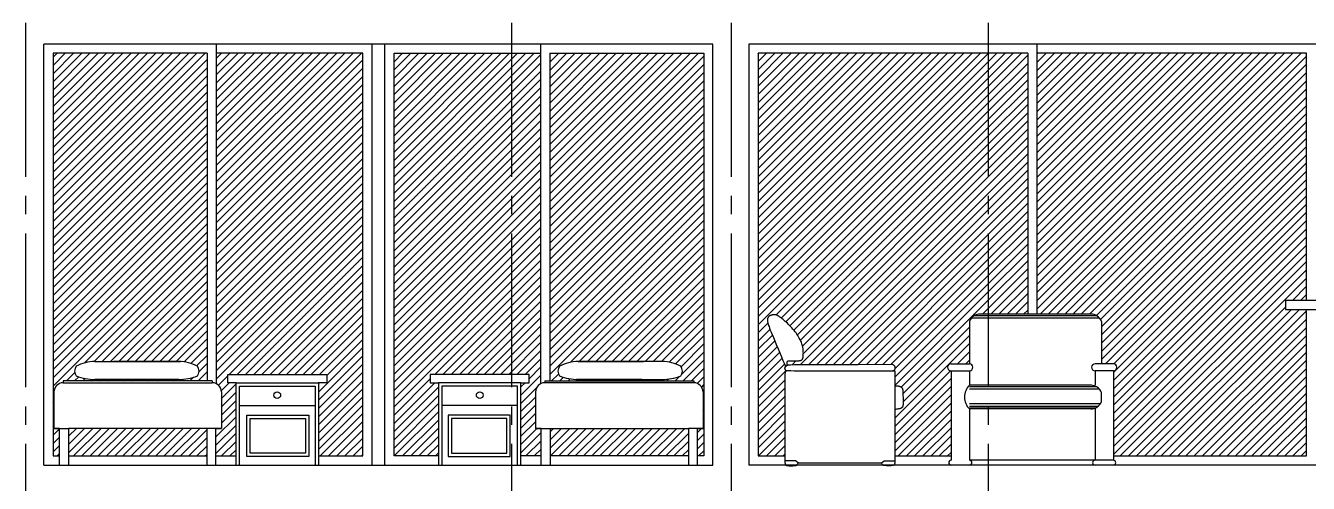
# Model space of a CAD drawing. Header units: millimetres. Extents: x 1217 to 2428, y 234 to 644.
# Drawn here: x 2234.82 to 2241.82, y 384.65 to 387.15 of the extents above; entities that cross this region are included whole.
import ezdxf

# ---------------------------------------------------------------- set-up
doc = ezdxf.new("R2010")
doc.units = ezdxf.units.MM
doc.linetypes.add('ACAD_ISO04W100', pattern=[30, 24, -3, 0, -3])
for name, color, linetype in [('0.1', 251, 'Continuous'), ('0.2', 2, 'Continuous'), ('0.3', 6, 'Continuous'), ('EJES', 8, 'Continuous'), ('MURO', 5, 'Continuous')]:
    doc.layers.add(name, color=color, linetype=linetype)
pattern_1 = [(45, (422.3399790830426, -312.423549267773), (-0.02245064030267288, 0.02245064030267288), [])]
pattern_2 = [(45, (422.4179387353875, -312.423549267773), (-0.02245064030267288, 0.02245064030267288), [])]

# ---------------------------------------------------------------- blocks, each defined once
blk = doc.blocks.new('sillon elv 1')
at = {"layer": '0.2'}
blk.add_line((382065.234343676, 7753267.581307073), (382065.6901332545, 7753267.581307073), dxfattribs=at)
for points in [[(382065.1739059886, 7753268.114012635), (382065.1742391232, 7753268.115586496), (382065.1744406685, 7753268.117209101), (382065.1745378997, 7753268.118858958), (382065.1745580922, 7753268.120514573), (382065.1745285212, 7753268.122154455), (382065.1744764621, 7753268.12375711), (382065.1744291901, 7753268.125301046), (382065.1744139806, 7753268.126764772), (382065.1744525237, 7753268.128130524), (382065.1745441697, 7753268.129395475), (382065.1746826834, 7753268.130560523), (382065.1748618299, 7753268.131626569), (382065.1750753742, 7753268.132594516), (382065.1753170813, 7753268.133465262), (382065.1755807162, 7753268.13423971), (382065.1758600439, 7753268.13491876), (382065.1761509409, 7753268.135504481), (382065.1764577294, 7753268.136003614), (382065.176786843, 7753268.13642407), (382065.1771447154, 7753268.136773758), (382065.1775377804, 7753268.137060585), (382065.1779724715, 7753268.137292463), (382065.1784552225, 7753268.1374773), (382065.1789924669, 7753268.137623007), (382065.1796056513, 7753268.137737033), (382065.1803762735, 7753268.137824991), (382065.1814008443, 7753268.137892034), (382065.1827758743, 7753268.137943318), (382065.1845978742, 7753268.137983995), (382065.1869633548, 7753268.138019218), (382065.1899688265, 7753268.138054143), (382065.1937108003, 7753268.138093921), (382065.1982342337, 7753268.13814329), (382065.2033778732, 7753268.138205312), (382065.208928912, 7753268.138282633), (382065.2146745434, 7753268.138377899), (382065.2204019608, 7753268.138493755), (382065.2258983576, 7753268.138632846), (382065.230950927, 7753268.138797818), (382065.2353468623, 7753268.138991316), (382065.2389269382, 7753268.139214212), (382065.2417462535, 7753268.139460293), (382065.2439134882, 7753268.139721567), (382065.2455373225, 7753268.139990046), (382065.2467264365, 7753268.140257743), (382065.2475895103, 7753268.140516668), (382065.2482352239, 7753268.140758832), (382065.2487722574, 7753268.140976248), (382065.2492926133, 7753268.141165296), (382065.2498215841, 7753268.141339834), (382065.2503677848, 7753268.141518094), (382065.25093983, 7753268.141718301), (382065.2515463348, 7753268.141958687), (382065.252195914, 7753268.142257481), (382065.2528971826, 7753268.14263291), (382065.2536587553, 7753268.143103204), (382065.2544843263, 7753268.143690469), (382065.2553579062, 7753268.144432326), (382065.2562585847, 7753268.145370273), (382065.2571654517, 7753268.146545806), (382065.258057597, 7753268.148000425), (382065.2589141103, 7753268.149775626), (382065.2597140815, 7753268.151912908), (382065.2604366004, 7753268.154453769), (382065.2610641807, 7753268.15742403), (382065.2615930324, 7753268.160786807), (382065.2620227894, 7753268.164489541), (382065.2623530856, 7753268.168479674), (382065.2625835549, 7753268.172704645), (382065.2627138313, 7753268.177111895), (382065.2627435485, 7753268.181648863), (382065.2626723407, 7753268.186262993), (382065.2624960823, 7753268.19091449), (382065.2621956104, 7753268.195614636), (382065.2617480029, 7753268.200387477), (382065.2611303374, 7753268.205257061), (382065.2603196918, 7753268.210247436), (382065.2592931439, 7753268.215382649), (382065.2580277714, 7753268.220686748), (382065.2565006521, 7753268.22618378), (382065.2546899288, 7753268.23189138), (382065.2525780046, 7753268.23780153), (382065.2501483475, 7753268.243899804), (382065.2473844257, 7753268.250171768), (382065.2442697073, 7753268.256602996), (382065.2407876604, 7753268.263179056), (382065.236921753, 7753268.26988552), (382065.2326554534, 7753268.276707957), (382065.22798332, 7753268.283627163), (382065.2229442729, 7753268.29060482), (382065.2175883225, 7753268.297597838), (382065.2119654795, 7753268.304563125), (382065.2061257542, 7753268.311457589), (382065.2001191573, 7753268.318238139), (382065.1939956991, 7753268.324861682), (382065.1878053902, 7753268.331285127), (382065.1816001522, 7753268.337467784), (382065.1754395518, 7753268.343378564), (382065.1693850665, 7753268.348988783), (382065.1634981743, 7753268.35426975), (382065.1578403529, 7753268.359192783), (382065.1524730798, 7753268.363729193), (382065.1474578329, 7753268.367850294), (382065.14285609, 7753268.3715274), (382065.1387105624, 7753268.374743223), (382065.1349888968, 7753268.377526075), (382065.1316399734, 7753268.379915664), (382065.1286126723, 7753268.381951702), (382065.1258558738, 7753268.383673897), (382065.1233184582, 7753268.385121959), (382065.1209493057, 7753268.3863356), (382065.1186972966, 7753268.387354529), (382065.116518419, 7753268.388212907), (382065.1143970928, 7753268.388922715), (382065.1123248459, 7753268.389490382), (382065.1102932061, 7753268.389922339), (382065.1082937012, 7753268.390225017), (382065.1063178591, 7753268.390404848), (382065.1043572076, 7753268.390468262), (382065.1024032745, 7753268.39042169), (382065.1004515201, 7753268.39027299), (382065.0985131344, 7753268.390035721), (382065.0966032396, 7753268.389724866), (382065.0947369581, 7753268.389355415), (382065.0929294123, 7753268.388942351), (382065.0911957245, 7753268.388500659), (382065.089551017, 7753268.388045326), (382065.0880104122, 7753268.387591337), (382065.0865843589, 7753268.387150326), (382065.085264612, 7753268.386720517), (382065.0840382528, 7753268.386296785), (382065.0828923626, 7753268.385874001), (382065.0818140226, 7753268.38544704), (382065.0807903143, 7753268.385010774), (382065.0798083189, 7753268.384560077), (382065.0788551179, 7753268.384089823), (382065.0779199555, 7753268.383593675), (382065.0770007281, 7753268.383060461), (382065.0760974952, 7753268.382477802), (382065.0752103163, 7753268.381833317), (382065.0743392507, 7753268.381114626), (382065.0734843581, 7753268.38030935), (382065.0726456977, 7753268.379405106), (382065.0718233291, 7753268.378389517), (382065.071019271, 7753268.377252366), (382065.0702433789, 7753268.375992109), (382065.0695074676, 7753268.374609363), (382065.068823352, 7753268.373104749), (382065.0682028469, 7753268.371478886), (382065.0676577672, 7753268.369732394), (382065.0671999275, 7753268.367865891), (382065.0668411428, 7753268.365879998), (382065.0665974229, 7753268.363761145), (382065.0665015574, 7753268.361439004), (382065.0665905313, 7753268.358829058), (382065.0669013291, 7753268.355846792), (382065.0674709358, 7753268.352407688), (382065.0683363359, 7753268.348427231), (382065.0695345143, 7753268.343820903), (382065.0711024557, 7753268.338504188), (382065.073087309, 7753268.332367713), (382065.075576879, 7753268.325202678), (382065.0786691346, 7753268.316775432), (382065.0824620451, 7753268.306852316), (382065.0870535793, 7753268.295199676), (382065.0925417062, 7753268.28158386), (382065.0990243948, 7753268.265771209), (382065.1065996141, 7753268.247528071), (382065.1152635131, 7753268.226857104), (382065.1246049598, 7753268.204706226), (382065.1341110027, 7753268.18225967), (382065.1432686897, 7753268.160701667), (382065.1515650693, 7753268.141216449), (382065.1584871895, 7753268.124988248), (382065.1635220986, 7753268.113201296), (382065.1661568446, 7753268.107039825)], [(382065.7482116483, 7753268.11948831), (382065.7512119568, 7753268.118478486), (382065.7537501804, 7753268.117277217), (382065.755869629, 7753268.115918336), (382065.757613613, 7753268.114435676), (382065.7590254425, 7753268.112863068), (382065.7601484275, 7753268.111234346), (382065.7610258783, 7753268.109583342), (382065.7617011048, 7753268.107943888), (382065.7622126595, 7753268.106344494), (382065.7625800633, 7753268.104792383), (382065.7628180793, 7753268.103289453), (382065.7629414707, 7753268.101837606), (382065.7629650005, 7753268.10043874), (382065.7629034318, 7753268.099094757), (382065.7627715279, 7753268.097807555), (382065.7625840517, 7753268.096579035), (382065.762352653, 7753268.095410025), (382065.7620765277, 7753268.094297076), (382065.7617517582, 7753268.093235667), (382065.761374427, 7753268.092221276), (382065.7609406165, 7753268.091249383), (382065.7604464092, 7753268.090315468), (382065.7598878874, 7753268.089415008), (382065.7592611337, 7753268.088543485), (382065.7585629249, 7753268.087698255), (382065.7577928154, 7753268.086884193), (382065.7569510544, 7753268.086108055), (382065.7560378907, 7753268.085376594), (382065.7550535733, 7753268.084696565), (382065.753998351, 7753268.084074721), (382065.7528724729, 7753268.083517818), (382065.7516761878, 7753268.083032608), (382065.750231225, 7753268.082623434), (382065.7476452346, 7753268.082284985), (382065.742847347, 7753268.082009539), (382065.7347666927, 7753268.081789372), (382065.7223324019, 7753268.081616762), (382065.7044736051, 7753268.081483986), (382065.6801194327, 7753268.08138332), (382065.6481990151, 7753268.081307041), (382065.6081811427, 7753268.081249958), (382065.5616932463, 7753268.081216995), (382065.5109024168, 7753268.081215608), (382065.4579757451, 7753268.081253253), (382065.4050803218, 7753268.081337387), (382065.354383238, 7753268.081475465), (382065.3080515845, 7753268.081674942), (382065.268252452, 7753268.081943275), (382065.2366118233, 7753268.082284945), (382065.2125912483, 7753268.082692534), (382065.1951111687, 7753268.083155647), (382065.1830920261, 7753268.083663891), (382065.1754542624, 7753268.084206875), (382065.1711183192, 7753268.084774204), (382065.1690046382, 7753268.085355484), (382065.1680336613, 7753268.085940324), (382065.167305086, 7753268.086522551), (382065.166635635, 7753268.087112885), (382065.1660212864, 7753268.087726269), (382065.1654580187, 7753268.088377642), (382065.1649418103, 7753268.089081949), (382065.1644686396, 7753268.089854129), (382065.1640344851, 7753268.090709125), (382065.163635325, 7753268.091661878), (382065.163269658, 7753268.092720487), (382065.162946063, 7753268.093865681), (382065.162675639, 7753268.095071346), (382065.1624694852, 7753268.096311364), (382065.1623387006, 7753268.097559624), (382065.1622943842, 7753268.09879001), (382065.1623476353, 7753268.099976406), (382065.1625095527, 7753268.101092699), (382065.1627870296, 7753268.102119506), (382065.1631701346, 7753268.103064378), (382065.1636447303, 7753268.103941596), (382065.1641966794, 7753268.104765442), (382065.1648118444, 7753268.1055502), (382065.1654760879, 7753268.106310151), (382065.1661752727, 7753268.107059577), (382065.1668952612, 7753268.107812761), (382065.1676251239, 7753268.108580061), (382065.1683667622, 7753268.109356141), (382065.1691252854, 7753268.110131739), (382065.1699058028, 7753268.110897593), (382065.1707134234, 7753268.111644445), (382065.1715532567, 7753268.112363033), (382065.1724304118, 7753268.113044095), (382065.173349998, 7753268.113678372), (382065.1743150049, 7753268.114258537), (382065.1753199437, 7753268.114785011), (382065.1763572058, 7753268.115260147), (382065.177419183, 7753268.115686303), (382065.1784982665, 7753268.116065833), (382065.1795868481, 7753268.11640109), (382065.1806773192, 7753268.116694433), (382065.1817620714, 7753268.116948214), (382065.1839250791, 7753268.117168016), (382065.1926166485, 7753268.117372319), (382065.2143786687, 7753268.117582832), (382065.2557530287, 7753268.117821262), (382065.3232816176, 7753268.118109317), (382065.4235063245, 7753268.118468706), (382065.5629690383, 7753268.118921134), (382065.7482116483, 7753268.11948831)], [(382065.1726984433, 7753268.084567456), (382065.1703811447, 7753268.083229382), (382065.1684668729, 7753268.081917732), (382065.1669129868, 7753268.080632662), (382065.1656768455, 7753268.079374328), (382065.1647158079, 7753268.078142886), (382065.1639872331, 7753268.07693849), (382065.1634484801, 7753268.075761298), (382065.1630569079, 7753268.074611463), (382065.1627743566, 7753268.072588568), (382065.1625805912, 7753268.065189892), (382065.162459858, 7753268.047012145), (382065.162396403, 7753268.012652031), (382065.1623744725, 7753267.956706258), (382065.1623783126, 7753267.873771532), (382065.1623921694, 7753267.758444558), (382065.1624002892, 7753267.605322045)], [(382065.7620766413, 7753268.001318836), (382065.7666395172, 7753268.001746782), (382065.7707055846, 7753268.001928556), (382065.774322352, 7753268.001897121), (382065.7775373278, 7753268.001685443), (382065.7803980204, 7753268.001326486), (382065.7829519382, 7753268.000853214), (382065.7852465897, 7753268.000298593), (382065.7873294831, 7753267.999695587), (382065.7892416199, 7753267.999070805), (382065.7909979733, 7753267.998425439), (382065.7926070093, 7753267.997754323), (382065.7940771939, 7753267.997052291), (382065.7954169933, 7753267.996314181), (382065.7966348736, 7753267.995534826), (382065.7977393008, 7753267.994709062), (382065.798738741, 7753267.993831725), (382065.7996414623, 7753267.992899828), (382065.8004549404, 7753267.991919105), (382065.8011864533, 7753267.990897471), (382065.8018432785, 7753267.98984284), (382065.8024326939, 7753267.988763122), (382065.8029619774, 7753267.987666233), (382065.8034384066, 7753267.986560088), (382065.8038692593, 7753267.985452597), (382065.8042611731, 7753267.98432874), (382065.8046182249, 7753267.983081755), (382065.8049438511, 7753267.981581943), (382065.8052414884, 7753267.979699606), (382065.8055145734, 7753267.977305047), (382065.8057665426, 7753267.974268569), (382065.8060008327, 7753267.970460472), (382065.8062208802, 7753267.965751058), (382065.806428876, 7753267.960074733), (382065.8066220279, 7753267.9536223), (382065.8067962982, 7753267.946648668), (382065.8069476489, 7753267.939408746), (382065.8070720421, 7753267.932157438), (382065.8071654401, 7753267.925149653), (382065.8072238049, 7753267.918640298), (382065.8072430987, 7753267.912884281), (382065.8072201497, 7753267.908073343), (382065.8071552503, 7753267.90414657), (382065.8070495594, 7753267.900979878), (382065.8069042353, 7753267.898449187), (382065.8067204368, 7753267.896430416), (382065.8064993225, 7753267.894799484), (382065.806242051, 7753267.893432308), (382065.8059497807, 7753267.892204808), (382065.8056227224, 7753267.891014565), (382065.8052572937, 7753267.889845802), (382065.8048489645, 7753267.88870441), (382065.8043932044, 7753267.887596272), (382065.8038854831, 7753267.886527278), (382065.8033212703, 7753267.885503314), (382065.8026960359, 7753267.884530268), (382065.8020052494, 7753267.883614026), (382065.8012460532, 7753267.882758843), (382065.8004222803, 7753267.881962438), (382065.7995394364, 7753267.8812209), (382065.798603027, 7753267.880530314), (382065.7976185578, 7753267.879886769), (382065.7965915343, 7753267.879286352), (382065.7955274623, 7753267.878725149), (382065.7944318474, 7753267.878199248), (382065.7932650478, 7753267.877701418), (382065.7918068328, 7753267.877211158), (382065.7897918241, 7753267.876704648), (382065.7869546437, 7753267.876158069), (382065.7830299133, 7753267.875547601), (382065.7777522549, 7753267.874849424), (382065.7708562902, 7753267.874039718), (382065.7620766413, 7753267.873094666)], [(382065.1619415816, 7753267.592329915), (382065.1618958521, 7753267.58968931), (382065.1619322479, 7753267.587240097), (382065.1620406956, 7753267.584975616), (382065.1622111215, 7753267.582889207), (382065.1624334521, 7753267.580974208), (382065.1626976136, 7753267.579223961), (382065.1629935327, 7753267.577631803), (382065.1633111356, 7753267.576191077), (382065.1636437564, 7753267.574894343), (382065.1639983598, 7753267.573731051), (382065.1643853182, 7753267.572689873), (382065.1648150042, 7753267.571759483), (382065.1652977898, 7753267.570928551), (382065.1658440477, 7753267.570185751), (382065.1664641502, 7753267.569519754), (382065.1671684696, 7753267.568919231), (382065.1679702455, 7753267.568374578), (382065.168894185, 7753267.567883071), (382065.1699678626, 7753267.567443704), (382065.1712188525, 7753267.567055479), (382065.1726747293, 7753267.566717389), (382065.174363067, 7753267.566428434), (382065.1763114401, 7753267.56618761), (382065.178547423, 7753267.565993914), (382065.1810844045, 7753267.565845719), (382065.1838790309, 7753267.565738885), (382065.1868737634, 7753267.565668652), (382065.190011063, 7753267.565630255), (382065.1932333905, 7753267.565618933), (382065.1964832069, 7753267.565629921), (382065.1997029733, 7753267.565658458), (382065.2028351506, 7753267.565699778), (382065.2058305626, 7753267.565751417), (382065.2086734833, 7753267.565820086), (382065.2113565496, 7753267.565914795), (382065.2138723985, 7753267.566044553), (382065.2162136669, 7753267.566218368), (382065.2183729915, 7753267.56644525), (382065.2203430094, 7753267.566734209), (382065.2221163574, 7753267.567094251), (382065.2236973993, 7753267.567549411), (382065.2251374071, 7753267.568183819), (382065.2264993797, 7753267.569096628), (382065.2278463159, 7753267.570386991), (382065.2292412148, 7753267.572154064), (382065.2307470752, 7753267.574496999), (382065.2324268959, 7753267.577514951), (382065.234343676, 7753267.581307073)], [(382065.7625353489, 7753267.592329915), (382065.7625810785, 7753267.58968931), (382065.7625446826, 7753267.587240097), (382065.7624362349, 7753267.584975616), (382065.762265809, 7753267.582889207), (382065.7620434784, 7753267.580974208), (382065.7617793169, 7753267.579223961), (382065.7614833978, 7753267.577631803), (382065.7611657949, 7753267.576191077), (382065.7608331742, 7753267.574894343), (382065.7604785707, 7753267.573731051), (382065.7600916123, 7753267.572689873), (382065.7596619264, 7753267.571759483), (382065.7591791407, 7753267.570928551), (382065.7586328828, 7753267.570185751), (382065.7580127803, 7753267.569519754), (382065.7573084609, 7753267.568919231), (382065.7565066851, 7753267.568374578), (382065.7555827455, 7753267.567883071), (382065.7545090679, 7753267.567443704), (382065.753258078, 7753267.567055479), (382065.7518022013, 7753267.566717389), (382065.7501138636, 7753267.566428434), (382065.7481654904, 7753267.56618761), (382065.7459295075, 7753267.565993914), (382065.7433925261, 7753267.565845719), (382065.7405978996, 7753267.565738885), (382065.7376031671, 7753267.565668652), (382065.7344658676, 7753267.565630255), (382065.7312435401, 7753267.565618933), (382065.7279937236, 7753267.565629921), (382065.7247739572, 7753267.565658458), (382065.7216417799, 7753267.565699778), (382065.718646368, 7753267.565751417), (382065.7158034472, 7753267.565820086), (382065.7131203809, 7753267.565914795), (382065.710604532, 7753267.566044553), (382065.7082632636, 7753267.566218368), (382065.706103939, 7753267.56644525), (382065.7041339211, 7753267.566734209), (382065.7023605732, 7753267.567094251), (382065.7007795312, 7753267.567549411), (382065.6993395234, 7753267.568183819), (382065.6979775509, 7753267.569096628), (382065.6966306146, 7753267.570386991), (382065.6952357157, 7753267.572154064), (382065.6937298554, 7753267.574496999), (382065.6920500346, 7753267.577514951), (382065.6901332545, 7753267.581307073)]]:
    blk.add_lwpolyline(points, dxfattribs=at)
at = {"layer": '0.2', "elevation": -4.938328634906952e-10}
for points in [[(382065.7528724729, 7753268.083517818), (382065.7620766413, 7753268.083517818), (382065.7620766413, 7753267.605322045)], [(382065.1624002892, 7753267.605322045), (382065.1619415816, 7753267.592329915)], [(382065.7620766413, 7753267.605322045), (382065.7625353489, 7753267.592329915)], [(382065.234343676, 7753267.581307073), (382065.219740224, 7753267.592329915), (382065.1619415816, 7753267.592329915)], [(382065.6901332545, 7753267.581307073), (382065.7047367065, 7753267.592329915), (382065.7636354694, 7753267.592329915)]]:
    blk.add_lwpolyline(points, dxfattribs=at)

msp = doc.modelspace()

# ---------------------------------------------------------------- hatches: boundary and pattern name
at = {"layer": '0.1', "ltscale": 3}
h = msp.add_hatch(dxfattribs=at)
h.set_pattern_fill('ANSI31', color=256, scale=0.01)
h.set_pattern_definition(pattern_2)
edge = h.paths.add_edge_path()
edge.add_line((2235.809509860876, 387.000991941843), (2234.968528561855, 387.000991941843))
edge.add_line((2234.968528561855, 387.000991941843), (2234.973099947954, 385.1509919422156))
edge.add_arc((2235.023099947954, 385.1509919422153), 0.0500000000001819, 90, 179.9999999997395, ccw=False)
edge.add_line((2235.023099947954, 385.2009919422155), (2235.023086129455, 385.2109919417427))
edge.add_line((2235.023086129455, 385.2109919417427), (2235.809509860876, 385.210991942231))
edge.add_line((2235.809509860876, 385.210991942231), (2235.809509860876, 387.000991941843))
edge = h.paths.add_edge_path(flags=16)
edge.add_arc((2235.721483862543, 385.2645573443208), 0.04346014252858307, 322.3584972331713, 397.6415043925066)
edge.add_arc((2235.654944005065, 385.1062073525463), 0.2106576962042713, 61.3648222440488, 89.99999970130179)
edge.add_line((2235.654944006163, 385.3168650487505), (2235.297499618136, 385.3168650506473))
edge.add_line((2235.297499618136, 385.3168650506473), (2235.19590087464, 385.3168650506132))
edge.add_arc((2235.195900879705, 385.1062073544083), 0.2106576962048622, 90.0000013774749, 118.6351777559782)
edge.add_arc((2235.129361022226, 385.2645573461838), 0.04346014252840516, 142.3584956078494, 217.6415027675509)
edge.add_arc((2235.195900879704, 385.5037107304135), 0.2842281515700908, 249.1951985566897, 269.9999997013402)
edge.add_line((2235.195900878223, 385.2194825788434), (2235.654944003854, 385.2194825769808))
edge.add_arc((2235.654944005065, 385.5037107285538), 0.284228151572961, 269.9999997558837, 290.8048014431884)
h.paths.add_polyline_path([(2235.807499947892, 384.9509919415245), (2235.053099947924, 384.9509919410854), (2235.053099947924, 384.800991941843), (2235.807499947892, 384.800991941843)])
h.paths.add_polyline_path([(2235.003099947935, 384.9509919420293), (2234.973099947907, 384.9509919420293), (2234.973099947907, 385.1509919610788), (2234.968528561855, 387.000991941843), (2234.968528561855, 384.800991941843), (2235.003099947935, 384.800991941843)])
edge = h.paths.add_edge_path()
edge.add_line((2236.659894773511, 387.000991941843), (2235.859509860876, 387.000991941843))
edge.add_line((2235.859509860876, 387.000991941843), (2235.859509860876, 385.195886972331))
edge.add_arc((2235.837499947861, 385.1509919422159), 0.04999999999972937, -3.257127900724299e-10, 63.88346839328062, ccw=False)
edge.add_line((2235.887499947861, 385.1509919422156), (2235.887499947908, 384.9509919420293))
edge.add_line((2235.887499947908, 384.9509919420293), (2235.85749994788, 384.9509919420293))
edge.add_line((2235.85749994788, 384.9509919420293), (2235.85749994788, 384.800991941843))
edge.add_line((2235.85749994788, 384.800991941843), (2235.967317507944, 384.800991941843))
edge.add_line((2235.967317507944, 384.800991941843), (2235.967317507944, 385.2009919406398))
edge.add_line((2235.967317507944, 385.2009919406398), (2235.922317507902, 385.2009919406398))
edge.add_line((2235.922317507902, 385.2009919406398), (2235.922317507902, 385.2459919405653))
edge.add_line((2235.922317507902, 385.2459919405653), (2236.417317507897, 385.2459919405653))
edge.add_line((2236.417317507897, 385.2459919405653), (2236.462317507939, 385.2459919405653))
edge.add_line((2236.462317507939, 385.2459919405653), (2236.462317507939, 385.2009919406398))
edge.add_line((2236.462317507939, 385.2009919406398), (2236.417317507897, 385.2009919406398))
edge.add_line((2236.417317507897, 385.2009919406398), (2236.417317507897, 384.800991941843))
edge.add_line((2236.417317507897, 384.800991941843), (2236.659894773511, 384.800991941843))
edge.add_line((2236.659894773511, 384.800991941843), (2236.659894773511, 387.000991941843))
h = msp.add_hatch(dxfattribs=at)
h.set_pattern_fill('ANSI31', color=256, scale=0.01)
h.set_pattern_definition(pattern_2)
edge = h.paths.add_edge_path()
edge.add_line((2237.680279686146, 387.000991941843), (2238.521260985167, 387.000991941843))
edge.add_line((2238.521260985167, 387.000991941843), (2238.516689599068, 385.1509919422156))
edge.add_arc((2238.466689599068, 385.1509919422153), 0.0500000000001819, 360.0000000002606, 450)
edge.add_line((2238.466689599068, 385.2009919422155), (2238.466703417567, 385.2109919417427))
edge.add_line((2238.466703417567, 385.2109919417427), (2237.680279686146, 385.210991942231))
edge.add_line((2237.680279686146, 385.210991942231), (2237.680279686146, 387.000991941843))
edge = h.paths.add_edge_path(flags=16)
edge.add_arc((2237.768305684479, 385.2645573443208), 0.04346014252858307, 142.3584956074934, 217.6415027668287, ccw=False)
edge.add_arc((2237.834845541957, 385.1062073525463), 0.2106576962042713, 450.0000002986982, 478.6351777559512, ccw=False)
edge.add_line((2237.834845540859, 385.3168650487505), (2238.192289928887, 385.3168650506473))
edge.add_line((2238.192289928887, 385.3168650506473), (2238.293888672382, 385.3168650506132))
edge.add_arc((2238.293888667317, 385.1062073544083), 0.2106576962048622, 421.36482224402175, 449.9999986225251, ccw=False)
edge.add_arc((2238.360428524796, 385.2645573461838), 0.04346014252840516, 322.3584972324491, 397.6415043921505, ccw=False)
edge.add_arc((2238.293888667318, 385.5037107304135), 0.2842281515700908, 270.0000002986598, 290.8048014433102, ccw=False)
edge.add_line((2238.293888668799, 385.2194825788434), (2237.834845543168, 385.2194825769808))
edge.add_arc((2237.834845541957, 385.5037107285538), 0.284228151572961, 249.1951985568116, 270.0000002441164, ccw=False)
h.paths.add_polyline_path([(2237.68228959913, 384.9509919415245), (2238.436689599098, 384.9509919410854), (2238.436689599098, 384.800991941843), (2237.68228959913, 384.800991941843)])
h.paths.add_polyline_path([(2238.486689599087, 384.9509919420293), (2238.516689599115, 384.9509919420293), (2238.516689599115, 385.1509919610788), (2238.521260985167, 387.000991941843), (2238.521260985167, 384.800991941843), (2238.486689599087, 384.800991941843)])
edge = h.paths.add_edge_path()
edge.add_line((2236.829894773511, 387.000991941843), (2237.630279686146, 387.000991941843))
edge.add_line((2237.630279686146, 387.000991941843), (2237.630279686146, 385.195886972331))
edge.add_arc((2237.652289599161, 385.1509919422159), 0.04999999999972937, 476.1165316067194, 540.0000000003257)
edge.add_line((2237.602289599161, 385.1509919422156), (2237.602289599114, 384.9509919420293))
edge.add_line((2237.602289599114, 384.9509919420293), (2237.632289599142, 384.9509919420293))
edge.add_line((2237.632289599142, 384.9509919420293), (2237.632289599142, 384.800991941843))
edge.add_line((2237.632289599142, 384.800991941843), (2237.522472039078, 384.800991941843))
edge.add_line((2237.522472039078, 384.800991941843), (2237.522472039078, 385.2009919406398))
edge.add_line((2237.522472039078, 385.2009919406398), (2237.56747203912, 385.2009919406398))
edge.add_line((2237.56747203912, 385.2009919406398), (2237.56747203912, 385.2459919405653))
edge.add_line((2237.56747203912, 385.2459919405653), (2237.072472039125, 385.2459919405653))
edge.add_line((2237.072472039125, 385.2459919405653), (2237.027472039083, 385.2459919405653))
edge.add_line((2237.027472039083, 385.2459919405653), (2237.027472039083, 385.2009919406398))
edge.add_line((2237.027472039083, 385.2009919406398), (2237.072472039125, 385.2009919406398))
edge.add_line((2237.072472039125, 385.2009919406398), (2237.072472039125, 384.800991941843))
edge.add_line((2237.072472039125, 384.800991941843), (2236.829894773511, 384.800991941843))
edge.add_line((2236.829894773511, 384.800991941843), (2236.829894773511, 387.000991941843))
h = msp.add_hatch(dxfattribs=at)
h.set_pattern_fill('ANSI31', color=256, scale=0.01)
h.set_pattern_definition(pattern_1)
h.paths.add_polyline_path([(2240.073954318625, 387.000991941843), (2238.817707484947, 387.000991941843), (2238.817707484947, 384.8009919418429), (2238.964073971094, 384.8009919418429), (2238.964066558457, 384.940778916392), (2238.9640527016, 385.0561058900017), (2238.964048861524, 385.1390406160313), (2238.964070792075, 385.1949863896403), (2238.96413424704, 385.229346503194), (2238.964254980265, 385.2475242509204), (2238.964495962662, 385.2567258452645), (2238.96627502661, 385.2606131573434), (2238.969249581973, 385.2636411158371), (2238.973875513735, 385.2668107813125), (2238.97013251656, 385.2678401375358), (2238.966906555583, 385.2706848465552), (2238.965027464318, 385.2743854076616), (2238.963893266883, 385.2794421376291), (2238.96409875615, 385.2840202981219), (2238.965707221608, 385.2869933027285), (2238.967817115345, 385.2894071997956), (2238.965196487608, 385.2955356544513), (2238.960161578549, 385.3073226061347), (2238.953239458378, 385.3235508079338), (2238.944943078792, 385.3430360254529), (2238.935785391715, 385.364594028953), (2238.926279348843, 385.3870405849698), (2238.916937902102, 385.409191462833), (2238.908274003186, 385.4298624290782), (2238.900698783864, 385.4481055677566), (2238.89421609527, 385.4639182180795), (2238.888727968382, 385.4775340349111), (2238.884136434177, 385.4891866740468), (2238.88034352369, 385.4991097903508), (2238.877251268013, 385.5075370368245), (2238.874761698009, 385.5147020711261), (2238.87277684477, 385.520838546257), (2238.871208903378, 385.5261552619446), (2238.869443274812, 385.5329431195153), (2238.868312385943, 385.5397710662762), (2238.868136798495, 385.5449217229834), (2238.868628854141, 385.5491995580803), (2238.869762973708, 385.5538230923236), (2238.871824983592, 385.5583581871408), (2238.874599727768, 385.5622824077392), (2238.87798059812, 385.5650718640367), (2238.881908804766, 385.5671559644582), (2238.885618902932, 385.5686249517207), (2238.889767893852, 385.569976175985), (2238.894818850697, 385.5713745200089), (2238.900371107643, 385.5724736532867), (2238.906107790184, 385.5729107205003), (2238.910975043073, 385.5724677282944), (2238.915029789667, 385.5716056291163), (2238.91927438549, 385.5701853638116), (2238.923794254523, 385.56814033534), (2238.928825123728, 385.5652692992417), (2238.933314362423, 385.5622500224668), (2238.936663285886, 385.5598604331422), (2238.940384951477, 385.5570775816846), (2238.944530479026, 385.5538617583621), (2238.949132221924, 385.550184652831), (2238.954147468843, 385.5460635513696), (2238.9595147419, 385.5415271415073), (2238.965172563387, 385.5366041089106), (2238.971059455593, 385.5313231411088), (2238.977113940809, 385.5257129228372), (2238.98327454127, 385.5198021425563), (2238.989479779206, 385.5136194859329), (2238.995670088099, 385.5071960405144), (2239.001793546309, 385.5005724976468), (2239.007800143268, 385.493791947763), (2239.013639868526, 385.4868974831584), (2239.019262711574, 385.4799321961287), (2239.024618661902, 385.472939178038), (2239.029657709003, 385.4659615211818), (2239.034329842425, 385.459042315993), (2239.038596142082, 385.4522198780138), (2239.0424620494, 385.4455134148407), (2239.045944096344, 385.4389373545233), (2239.049058814706, 385.4325061269734), (2239.051822736508, 385.426234162103), (2239.0542523936, 385.4201358888927), (2239.05636431783, 385.414225738186), (2239.058175041164, 385.408518138032), (2239.059702160475, 385.4030211061868), (2239.060967532974, 385.3977170071262), (2239.061994080896, 385.3925817941013), (2239.062804726474, 385.3875914194319), (2239.063422391946, 385.3827218354377), (2239.063869999487, 385.3779489944387), (2239.064170471333, 385.3732488487545), (2239.064346729718, 385.3685973516363), (2239.064417937594, 385.3639832219738), (2239.064388220313, 385.3594462533179), (2239.064257943943, 385.3550390029955), (2239.063909697491, 385.3486549382843), (2239.063045998303, 385.3412134099764), (2239.061814795389, 385.3353862779215), (2239.059888281449, 385.330239213497), (2239.057218857683, 385.3267789531224), (2239.054134006035, 385.3245845623347), (2239.05014469562, 385.3231883629749), (2239.048562176878, 385.3225476852194), (2239.044664017048, 385.3219031776047), (2239.040601327257, 385.3215485705692), (2239.037021251394, 385.3213256743434), (2239.032625316, 385.3211321762461), (2239.02757274662, 385.3209672045592), (2239.022076349878, 385.3208281133953), (2239.01634893246, 385.3207122577983), (2239.010603301051, 385.3206169918809), (2239.005052262217, 385.3205396706867), (2238.99990862276, 385.3204776483286), (2238.995385189306, 385.3204282798502), (2238.991643215586, 385.3203885012004), (2238.988637743807, 385.3203535766038), (2238.986272263281, 385.3203183530528), (2238.984450263377, 385.320277676608), (2238.983075233349, 385.3202263923991), (2238.982050662567, 385.3201593492809), (2238.981280040343, 385.3200713914517), (2238.98066685593, 385.3199573659036), (2238.980129611502, 385.3198116586241), (2238.979646860562, 385.3196268218267), (2238.979212169475, 385.3193949439261), (2238.978819104492, 385.3191081161308), (2238.978461232093, 385.3187584287185), (2238.978132118411, 385.3183379728976), (2238.977825329986, 385.317838839877), (2238.977534432952, 385.3172531180713), (2238.977255105272, 385.3165740684304), (2238.976991470377, 385.3157996206242), (2238.97674976324, 385.3149288740638), (2238.976536218948, 385.3139609272289), (2238.976357072474, 385.3128948813933), (2238.97621855873, 385.3117298331741), (2238.976126912747, 385.3104648829135), (2238.976088369613, 385.3090991300228), (2238.9761035791, 385.3076354047913), (2238.976150851113, 385.3060914684715), (2238.976312037229, 385.3011293073361), (2238.975742747572, 385.2965460583474), (2238.979471075811, 385.298253886085), (2238.983969804786, 385.2994640675637), (2238.994291037552, 385.2997066775966), (2239.01605305774, 385.2999171900261), (2239.057427417718, 385.3001556207124), (2239.124956006648, 385.3004436759907), (2239.225180713516, 385.300803064059), (2239.364643427367, 385.3012554921839), (2239.549886037361, 385.3018226685631), (2239.554285371989, 385.3003419699425), (2239.55851693463, 385.2976289112566), (2239.561330637159, 385.294494785518), (2239.563457755569, 385.2904924173657), (2239.5645900025, 385.2857091965382), (2239.564660045486, 385.2815450843247), (2239.563972282816, 385.2770382181037), (2239.562479248642, 385.2730244490616), (2239.559943160877, 385.2694979290749), (2239.555391762685, 385.2658521762747), (2239.563751030362, 385.2658521762747), (2239.563751030362, 385.1836531941477), (2239.5683139062, 385.184081140596), (2239.574249754094, 385.1843465028723), (2239.580644388596, 385.1839254731554), (2239.585679090388, 385.1829924834715), (2239.591041288016, 385.1814401052023), (2239.5958881589, 385.1794185151541), (2239.599503890638, 385.177104709405), (2239.602150202179, 385.1743728690768), (2239.604105196029, 385.1712338327114), (2239.605969042477, 385.1669064615324), (2239.606793012432, 385.1631113123178), (2239.607330437424, 385.1583988750364), (2239.607675221747, 385.1527948301915), (2239.607895269231, 385.1480854169163), (2239.608103265053, 385.1424090915057), (2239.608296416989, 385.1359566586721), (2239.608470687233, 385.1289830269921), (2239.60862203792, 385.121743104111), (2239.608746431184, 385.1144917967427), (2239.608839829159, 385.1074840116012), (2239.608898193981, 385.1009746563319), (2239.608917487725, 385.0952186395112), (2239.608883506115, 385.0880948723655), (2239.608630001675, 385.0804994235914), (2239.608014545008, 385.0759598349574), (2239.606756235873, 385.0713805483704), (2239.604747549995, 385.0671513147926), (2239.601861096236, 385.0638999195377), (2239.598383964137, 385.0616269277611), (2239.594670583344, 385.0598444848731), (2239.590367613125, 385.0587628530092), (2239.584704302366, 385.0578819594044), (2239.579426643902, 385.0571837822604), (2239.572530679287, 385.0563740764442), (2239.563751030362, 385.0554290243122), (2239.563751030362, 384.8009919418429), (2239.871231127297, 384.8009919418429), (2239.871231127297, 385.266911720339, -1), (2239.871231127267, 385.3048556553608), (2239.971231127273, 385.3048556553608), (2239.971231127273, 385.5357848107977, -0.3308101165868146), (2240.029818132286, 385.5758123215696), (2240.073954318625, 385.5758123215696)])
h = msp.add_hatch(dxfattribs=at)
h.set_pattern_fill('ANSI31', color=256, scale=0.01)
h.set_pattern_definition(pattern_1)
h.paths.add_polyline_path([(2240.289611566085, 387.000991941843), (2240.073954318625, 387.000991941843), (2240.073954318625, 385.5758123215696), (2240.289611566085, 385.5758123215696)])
h.paths.add_polyline_path([(2241.673509841104, 387.000991941843), (2240.339611566085, 387.000991941843), (2240.339611566085, 385.5758123215696), (2240.633499047607, 385.5758123215696, -0.3308106660055134), (2240.692086170252, 385.5357848152857), (2240.692086170252, 385.3048556553608), (2240.757064503093, 385.3048556553608, -1), (2240.757064503093, 385.266911720339), (2240.757064503093, 384.8009919418429), (2241.673509841104, 384.8009919418429)])
h.paths.add_polyline_path([(2241.811515647222, 387.000991941843), (2241.673509841104, 387.000991941843), (2241.673509841104, 384.8009919418429), (2241.811515647222, 384.8009919418429), (2241.811515647222, 385.600991941843), (2241.69651154475, 385.600991941843), (2241.69651154475, 385.650991941843), (2241.811515647222, 385.650991941843)])
h.paths.add_polyline_path([(2242.726299374473, 387.000991941843), (2241.981515647221, 387.000991941843), (2241.981515647221, 386.3009919418429), (2242.726299374473, 386.3009919418429)])
h.paths.add_polyline_path([(2242.971354887493, 387.000991941843), (2242.776299374473, 387.000991941843), (2242.776299374473, 386.3009919418429), (2242.971354887493, 386.3009919418429)])

# ---------------------------------------------------------------- linework, layer by layer
at = {"layer": '0.1', "linetype": 'ByBlock'}
for p, q in [((2235.83749994792, 385.2109919422484, -4.036098790778386e-07), (2235.023086129455, 385.2109919417427, -4.036098790778386e-07)), ((2235.023099947955, 385.200991941098, -4.036098790778386e-07), (2235.837486129419, 385.200991941098, -4.036098790778386e-07)), ((2237.652289599102, 385.2109919422484, -4.036098790778386e-07), (2238.466703417567, 385.2109919417427, -4.036098790778386e-07)), ((2238.466689599067, 385.200991941098, -4.036098790778386e-07), (2237.652303417603, 385.200991941098, -4.036098790778386e-07)), ((2234.973099947907, 385.1509919422156, -3.733460735865676e-07), (2234.973099947907, 384.9509919420293, -3.733460735865676e-07)), ((2235.887499947908, 385.1509919422156, -3.733460735865676e-07), (2235.887499947908, 384.9509919420293, -3.733460735865676e-07)), ((2237.602289599114, 385.1509919422156, -3.733460735865676e-07), (2237.602289599114, 384.9509919420293, -3.733460735865676e-07)), ((2238.516689599115, 385.1509919422156, -3.733460735865676e-07), (2238.516689599115, 384.9509919420293, -3.733460735865676e-07)), ((2234.973099947907, 384.9509919420293, -3.733460735865676e-07), (2235.053099947924, 384.9509919420293, -3.733460735865676e-07)), ((2235.003099947935, 384.9509919420293, -3.733460735865676e-07), (2234.973099947907, 384.9509919420293, -3.733460735865676e-07)), ((2235.003099947935, 384.750991941843, -3.733460735865676e-07), (2235.003099947935, 384.9509919420293, -3.733460735865676e-07)), ((2235.887499947908, 384.9509919415711, -4.036098790778386e-07), (2235.053099947923, 384.9509919410854, -4.036098790778386e-07)), ((2235.053099947924, 384.9509919420293, -3.733460735865676e-07), (2235.053099947924, 384.750991941843, -3.733460735865676e-07)), ((2235.887499947908, 384.9509919420293, -3.733460735865676e-07), (2235.807499947892, 384.9509919420293, -3.733460735865676e-07)), ((2235.85749994788, 384.9509919420293, -3.733460735865676e-07), (2235.887499947908, 384.9509919420293, -3.733460735865676e-07)), ((2235.85749994788, 384.750991941843, -3.733460735865676e-07), (2235.85749994788, 384.9509919420293, -3.733460735865676e-07)), ((2237.602289599114, 384.9509919420293, -3.733460735865676e-07), (2237.68228959913, 384.9509919420293, -3.733460735865676e-07)), ((2237.602289599114, 384.9509919415711, -4.036098790778386e-07), (2238.436689599099, 384.9509919410854, -4.036098790778386e-07)), ((2237.632289599142, 384.9509919420293, -3.733460735865676e-07), (2237.602289599114, 384.9509919420293, -3.733460735865676e-07)), ((2237.632289599142, 384.750991941843, -3.733460735865676e-07), (2237.632289599142, 384.9509919420293, -3.733460735865676e-07)), ((2238.436689599098, 384.9509919420293, -3.733460735865676e-07), (2238.436689599098, 384.750991941843, -3.733460735865676e-07)), ((2238.516689599115, 384.9509919420293, -3.733460735865676e-07), (2238.436689599098, 384.9509919420293, -3.733460735865676e-07)), ((2238.486689599087, 384.9509919420293, -3.733460735865676e-07), (2238.516689599115, 384.9509919420293, -3.733460735865676e-07)), ((2238.486689599087, 384.750991941843, -3.733460735865676e-07), (2238.486689599087, 384.9509919420293, -3.733460735865676e-07))]:
    msp.add_line(p, q, dxfattribs=at)
at = {"layer": '0.1'}
for p, q in [((2235.807499947892, 384.9509919420293, -3.733460735865676e-07), (2235.807499947892, 384.750991941843, -3.733460735865676e-07)), ((2237.68228959913, 384.9509919420293, -3.733460735865676e-07), (2237.68228959913, 384.750991941843, -3.733460735865676e-07))]:
    msp.add_line(p, q, dxfattribs=at)
at = {"layer": '0.1', "ltscale": 3}
for points, elevation in [([(2235.809509860876, 387.000991941843), (2234.968528561855, 387.000991941843), (2234.968528561855, 384.800991941843), (2235.003099947935, 384.800991941843)], -4.036098790778386e-07), ([(2235.809509860876, 387.000991941843), (2235.809509860876, 385.210991942231)], -4.036098790778386e-07), ([(2235.859509860876, 387.050991941843), (2235.859509860876, 385.195886972331)], -4.036098790778386e-07), ([(2236.417317507897, 384.800991941843), (2236.659894773511, 384.800991941843), (2236.659894773511, 387.000991941843), (2235.859509860876, 387.000991941843)], -4.036098790778386e-07), ([(2237.072472039125, 384.800991941843), (2236.829894773511, 384.800991941843), (2236.829894773511, 387.000991941843), (2237.630279686146, 387.000991941843)], -4.036098790778386e-07), ([(2237.630279686146, 387.050991941843), (2237.630279686146, 385.195886972331)], -4.036098790778386e-07), ([(2237.680279686146, 387.000991941843), (2238.521260985167, 387.000991941843), (2238.521260985167, 384.800991941843), (2238.486689599087, 384.800991941843)], -4.036098790778386e-07), ([(2237.680279686146, 387.000991941843), (2237.680279686146, 385.210991942231)], -4.036098790778386e-07), ([(2240.289611566085, 387.000991941843), (2238.817707484947, 387.000991941843), (2238.817707484947, 384.8009919418429), (2238.964073971094, 384.8009919418429)], -3.203780983123054e-07), ([(2240.289611566085, 387.000991941843), (2240.289611566085, 385.5758123215696)], -3.203780983123054e-07), ([(2240.339611566085, 387.0509919418429), (2240.339611566085, 385.5758123215696)], -3.203780983123054e-07), ([(2241.811515647222, 385.650991941843), (2241.811515647222, 387.000991941843), (2240.339611566085, 387.000991941843)], -3.203780983123054e-07), ([(2240.757064503093, 384.8009919418429), (2241.811515647222, 384.8009919418429), (2241.811515647222, 385.600991941843)], -3.203780983123054e-07), ([(2235.053099947924, 384.800991941843), (2235.807499947892, 384.800991941843)], -4.036098790778386e-07), ([(2235.85749994788, 384.800991941843), (2235.967317507944, 384.800991941843)], -4.036098790778386e-07), ([(2237.632289599142, 384.800991941843), (2237.522472039078, 384.800991941843)], -4.036098790778386e-07), ([(2238.436689599098, 384.800991941843), (2237.68228959913, 384.800991941843)], -4.036098790778386e-07), ([(2239.563751030362, 384.8009919418429), (2239.871231127297, 384.8009919418429)], -3.203780983123054e-07)]:
    msp.add_lwpolyline(points, dxfattribs=dict(at, elevation=elevation))
at = {"layer": '0.1', "linetype": 'ByBlock'}
for points, elevation in [([(2239.971231127273, 385.5357848046755), (2239.971231127273, 385.3048556553608)], -4.182641959878694e-07), ([(2239.971231127273, 385.5357848046755), (2239.971231127273, 385.3048556553608)], -4.182641959878694e-07), ([(2240.681792792514, 385.5541664878314), (2239.981524508795, 385.5541664878314)], -4.216933385778989e-07), ([(2240.667911999276, 385.5664819715952), (2239.995405305467, 385.5664819715952)], -4.216933385778989e-07), ([(2240.638207816402, 385.5758123215696), (2240.029818132286, 385.5758123215696)], -4.216933385778989e-07), ([(2240.638207816402, 385.5758123215696), (2240.029818132286, 385.5758123215696)], -4.216933385778989e-07), ([(2240.692086170252, 385.5357848149201), (2240.692086170252, 385.3048556600174)], -4.182641959878694e-07), ([(2240.692086170252, 385.5357848149201), (2240.692086170252, 385.3048556600174)], -4.182641959878694e-07), ([(2240.692086170252, 385.5357848149201), (2240.692086170252, 385.3048556600174)], -4.182641959878694e-07), ([(2235.967317507944, 385.2009919406398), (2235.922317507902, 385.2009919406398), (2235.922317507902, 385.2459919405653), (2236.417317507897, 385.2459919405653), (2236.462317507939, 385.2459919405653), (2236.462317507939, 385.2009919406398), (2236.417317507897, 385.2009919406398)], -4.043976148220453e-07), ([(2237.522472039078, 385.2009919406398), (2237.56747203912, 385.2009919406398), (2237.56747203912, 385.2459919405653), (2237.072472039125, 385.2459919405653), (2237.027472039083, 385.2459919405653), (2237.027472039083, 385.2009919406398), (2237.072472039125, 385.2009919406398)], -4.043976148220453e-07), ([(2239.871231127238, 385.3048556553608), (2239.971231127215, 385.3048556553608)], -4.216933385778989e-07), ([(2239.871231127238, 385.3048556553608), (2239.971231127215, 385.3048556553608)], -4.216933385778989e-07), ([(2239.871231127297, 385.266911720339), (2239.871231127297, 384.7776972599735)], -4.182641959878694e-07), ([(2239.871231127238, 385.266911720339), (2239.971231127215, 385.266911720339)], -4.216933385778989e-07), ([(2239.871231127297, 385.266911720339), (2239.871231127297, 384.7776972599735)], -4.182641959878694e-07), ([(2239.871231127238, 385.266911720339), (2239.971231127215, 385.266911720339)], -4.216933385778989e-07), ([(2239.971231127273, 385.266911720339), (2239.971231127273, 385.1870527886262)], -4.182641959878694e-07), ([(2239.971231127273, 385.266911720339), (2239.971231127273, 385.1870527886262)], -4.182641959878694e-07), ([(2240.757064503093, 385.3048556553608), (2240.657064503116, 385.3048556553608)], -5.210272507269098e-07), ([(2240.757064503093, 385.3048556553608), (2240.657064503116, 385.3048556553608)], -5.210272507269098e-07), ([(2240.657064503116, 385.266911720339), (2240.657064503116, 385.1870527886262)], -5.175981081368804e-07), ([(2240.757064503093, 385.266911720339), (2240.657064503116, 385.266911720339)], -5.210272507269098e-07), ([(2240.657064503116, 385.266911720339), (2240.657064503116, 385.1870527886262)], -5.175981081368804e-07), ([(2240.757064503093, 385.266911720339), (2240.657064503116, 385.266911720339)], -5.210272507269098e-07), ([(2240.757064503093, 385.266911720339), (2240.757064503093, 384.7776972599735)], -5.175981081368804e-07), ([(2240.757064503093, 385.266911720339), (2240.757064503093, 384.7776972599735)], -5.175981081368804e-07), ([(2235.023086129455, 385.2109919418058), (2235.023099947954, 385.2009919420293)], -3.733460735865676e-07), ([(2235.83749994792, 385.2109919418058), (2235.837486129421, 385.2009919420293)], -3.733460735865676e-07), ([(2235.967317507944, 384.7509919413849), (2235.967317507944, 385.2009919406398), (2236.417317507897, 385.2009919406398), (2236.417317507897, 384.7509919413849)], -4.043976148220453e-07), ([(2235.985317507867, 384.7509919413849), (2235.985317507867, 385.1829919414147), (2236.399317507857, 385.1829919414147), (2236.399317507857, 384.7509919413849)], -4.043976148220453e-07), ([(2237.522472039078, 384.7509919413849), (2237.522472039078, 385.2009919406398), (2237.072472039125, 385.2009919406398), (2237.072472039125, 384.7509919413849)], -4.043976148220453e-07), ([(2237.504472039155, 384.7509919413849), (2237.504472039155, 385.1829919414147), (2237.090472039165, 385.1829919414147), (2237.090472039165, 384.7509919413849)], -4.043976148220453e-07), ([(2237.652289599102, 385.2109919418058), (2237.652303417601, 385.2009919420293)], -3.733460735865676e-07), ([(2238.466703417567, 385.2109919418058), (2238.466689599068, 385.2009919420293)], -3.733460735865676e-07), ([(2240.638207722338, 385.1870527886262), (2239.971231127273, 385.1870527886262)], -4.216933385778989e-07), ([(2240.638207722338, 385.1870527886262), (2239.971231127273, 385.1870527886262)], -4.216933385778989e-07), ([(2240.666274348913, 385.1787331210857), (2239.971231127273, 385.1787331210857)], -4.216933385778989e-07), ([(2240.681291493761, 385.1660081198847), (2239.971231127273, 385.1660081198847)], -4.216933385778989e-07), ([(2240.681291493761, 385.1660081198847), (2239.971231127273, 385.1660081198847)], -4.216933385778989e-07), ([(2240.692086168389, 385.0984895261412), (2240.692086168389, 385.1470252735948)], -4.216933385778989e-07), ([(2235.985317507867, 385.0760869243666), (2236.399317507857, 385.0760869243666)], -4.002974575809118e-07), ([(2237.504472039155, 385.0760869243666), (2237.090472039165, 385.0760869243666)], -4.002974575809118e-07), ([(2240.685468962823, 385.0850818785315), (2239.971231127273, 385.0850818785315)], -4.216933385778989e-07), ([(2240.672930437896, 385.0713826412743), (2239.971231127273, 385.0713826412743)], -4.216933385778989e-07), ([(2240.657064503116, 385.0623252479767), (2239.971231127273, 385.0623252479767)], -4.216933385778989e-07), ([(2240.657064503116, 385.0623252479767), (2239.971231127273, 385.0623252479767)], -4.216933385778989e-07), ([(2239.971231127273, 385.0584620111098), (2239.971231127273, 384.7776972599735)], -4.182641959878694e-07), ([(2240.633499141665, 385.0584620111098), (2239.971231127273, 385.0584620111098)], -4.216933385778989e-07), ([(2239.971231127273, 385.0584620111098), (2239.971231127273, 384.7776972599735)], -4.182641959878694e-07), ([(2240.633499141665, 385.0584620111098), (2239.971231127273, 385.0584620111098)], -4.216933385778989e-07), ([(2240.657064503116, 385.0623252479767), (2240.657064503116, 384.7815604968404)], -4.216933385778989e-07), ([(2240.657064503116, 385.0584620111098), (2240.657064503116, 384.7776972599735)], -5.175981081368804e-07), ([(2240.757064503093, 384.7776972599735), (2239.971231127273, 384.7776972599735)], -4.182641959878694e-07), ([(2240.757064503093, 384.7776972599735), (2239.971231127273, 384.7776972599735)], -4.182641959878694e-07)]:
    msp.add_lwpolyline(points, dxfattribs=dict(at, elevation=elevation))
at = {"layer": '0.1'}
for points, elevation in [([(2235.195869021408, 385.3168650482042), (2235.664698356502, 385.3168650506473)], -4.036098790778386e-07), ([(2235.654944005065, 385.3168650487846), (2235.297499618136, 385.3168650506473)], -3.733460735865676e-07), ([(2238.293920525614, 385.3168650482042), (2237.82509119052, 385.3168650506473)], -4.036098790778386e-07), ([(2237.834845541957, 385.3168650487846), (2238.192289928887, 385.3168650506473)], -3.733460735865676e-07), ([(2235.654944005065, 385.2194825768879), (2235.195885126147, 385.2194825792801)], -3.733460735865676e-07), ([(2235.307253969572, 385.2194825768879), (2235.664698356502, 385.2194825787506)], -4.036098790778386e-07), ([(2238.18253557745, 385.2194825768879), (2237.82509119052, 385.2194825787506)], -4.036098790778386e-07), ([(2237.834845541957, 385.2194825768879), (2238.293904420875, 385.2194825792801)], -3.733460735865676e-07)]:
    msp.add_lwpolyline(points, dxfattribs=dict(at, elevation=elevation))
at = {"layer": '0.1', "linetype": 'ByBlock', "elevation": -4.002974575809118e-07}
for points in [[(2236.025919327155, 385.0237644155993), (2236.365161879795, 385.0237644155993), (2236.365161879795, 384.7989987143799), (2236.025919327155, 384.7989987143799)], [(2236.043919327195, 385.0057644163742), (2236.347161879755, 385.0057644163742), (2236.347161879755, 384.816998713605), (2236.043919327195, 384.816998713605)], [(2237.463870219867, 385.0237644155993), (2237.124627667227, 385.0237644155993), (2237.124627667227, 384.7989987143799), (2237.463870219867, 384.7989987143799)], [(2237.445870219827, 385.0057644163742), (2237.142627667267, 385.0057644163742), (2237.142627667267, 384.816998713605), (2237.445870219827, 384.816998713605)]]:
    msp.add_lwpolyline(points, close=True, dxfattribs=at)
at = {"layer": '0.1', "linetype": 'ByBlock'}
for centre in [(2236.192317507921, 385.1335569908395, -4.002974575809118e-07), (2237.297472039102, 385.1335569908395, -4.002974575809118e-07)]:
    msp.add_circle(centre, 0.01818143930180339, dxfattribs=at)
for centre, radius, start, end in [((2240.027463865466, 385.5163684565982, -4.216933385778989e-07), 0.05949046692540793, 87.73197050073406, 160.9509498841659), ((2240.027463865466, 385.5163684565982, -4.216933385778989e-07), 0.05949046692540793, 87.73197050073406, 160.9509498841659), ((2240.635853432002, 385.5163684612548, -4.216933385778989e-07), 0.05949046692540793, 19.0490501158341, 92.26802949926592), ((2240.635853432002, 385.5163684612548, -4.216933385778989e-07), 0.05949046692540793, 19.0490501158341, 92.26802949926592), ((2239.871231127238, 385.2858836878499, -4.182641959878694e-07), 0.01897196751087904, 90, 270), ((2239.871231127238, 385.2858836878499, -4.182641959878694e-07), 0.01897196751087904, 90, 270), ((2239.971231127215, 385.2858836878499, -4.182641959878694e-07), 0.01897196751087904, 270, 90), ((2239.971231127215, 385.2858836878499, -4.182641959878694e-07), 0.01897196751087904, 270, 90), ((2240.657064503116, 385.2858836878499, -5.175981081368804e-07), 0.01897196751087904, 90, 270), ((2240.657064503116, 385.2858836878499, -5.175981081368804e-07), 0.01897196751087904, 90, 270), ((2240.757064503093, 385.2858836878499, -5.175981081368804e-07), 0.01897196751087904, 270, 90), ((2240.757064503093, 385.2858836878499, -5.175981081368804e-07), 0.01897196751087904, 270, 90), ((2235.023099947954, 385.1509919422156, -3.733460735865676e-07), 0.05, 90, 180), ((2235.837499947861, 385.1509919422156, -3.733460735865676e-07), 0.05, 0, 90), ((2237.652289599161, 385.1509919422156, -3.733460735865676e-07), 0.05, 90, 180), ((2238.466689599068, 385.1509919422156, -3.733460735865676e-07), 0.05, 0, 90), ((2240.032663487537, 385.122757399868, -4.216933385778989e-07), 0.08892599119674877, 133.6955059256374, 226.3044940743626), ((2240.032663487537, 385.122757399868, -4.216933385778989e-07), 0.08892599119674877, 133.6955059256374, 226.3044940743626), ((2240.635853432002, 385.1276089245861, -4.216933385778989e-07), 0.05949046692540793, 19.0490501158341, 92.26802949926592), ((2240.635853432002, 385.1276089245861, -4.216933385778989e-07), 0.05949046692540793, 19.0490501158341, 92.26802949926592), ((2240.635853432002, 385.1179058751499, -4.216933385778989e-07), 0.05949046692540793, 267.7319705007341, 340.950949941133), ((2240.635853432002, 385.1179058751499, -4.216933385778989e-07), 0.05949046692540793, 267.7319705007341, 340.950949941133), ((2239.871231127297, 384.7643446004426, -4.182641959878694e-07), 0.01335265953093767, 90, 270), ((2239.871231127297, 384.7643446004426, -4.182641959878694e-07), 0.01335265953093767, 90, 270), ((2239.971231127273, 384.7643446004426, -4.182641959878694e-07), 0.01335265953093767, 270, 90), ((2239.971231127273, 384.7643446004426, -4.182641959878694e-07), 0.01335265953093767, 270, 90), ((2240.657064503116, 384.7643446004426, -5.175981081368804e-07), 0.01335265953093767, 90, 270), ((2240.657064503116, 384.7643446004426, -5.175981081368804e-07), 0.01335265953093767, 90, 270), ((2240.757064503093, 384.7643446004426, -5.175981081368804e-07), 0.01335265953093767, 270, 90), ((2240.757064503093, 384.7643446004426, -5.175981081368804e-07), 0.01335265953093767, 270, 90)]:
    msp.add_arc(centre, radius, start, end, dxfattribs=at)
at = {"layer": '0.1'}
for centre, radius, start, end in [((2235.195900879704, 385.1062073544076, -3.430822680952966e-07), 0.2106576962055347, 90, 118.6351779363075), ((2235.654944005065, 385.106207352545, -3.733460735865676e-07), 0.2106576962055347, 61.36482206369252, 90), ((2237.834845541957, 385.106207352545, -3.733460735865676e-07), 0.2106576962055347, 90, 118.6351779363075), ((2238.293888667318, 385.1062073544076, -3.430822680952966e-07), 0.2106576962055347, 61.36482206369243, 90), ((2235.129361022226, 385.2645573461837, -3.430822680952966e-07), 0.0434601425285245, 142.3584965435529, 217.641503456447), ((2235.721483862544, 385.264557344321, -3.733460735865676e-07), 0.0434601425285245, 322.3584965435529, 37.64150345644705), ((2237.768305684478, 385.264557344321, -3.733460735865676e-07), 0.0434601425285245, 142.3584965435526, 217.6415034564474), ((2238.360428524796, 385.2645573461837, -3.430822680952966e-07), 0.0434601425285245, 322.3584965435526, 37.64150345644741), ((2235.195900879704, 385.5037107304147, -3.430822680952966e-07), 0.284228151571254, 249.1951986211315, 270), ((2235.654944005065, 385.5037107285521, -3.733460735865676e-07), 0.284228151571254, 270, 290.8048013788684), ((2237.834845541957, 385.5037107285521, -3.733460735865676e-07), 0.284228151571254, 249.1951986211195, 270), ((2238.293888667318, 385.5037107304147, -3.430822680952966e-07), 0.284228151571254, 270, 290.8048013788805)]:
    msp.add_arc(centre, radius, start, end, dxfattribs=at)
at = {"layer": '0.3', "ltscale": 3}
for points, elevation in [([(2236.709894773511, 384.750991941843), (2236.709894773511, 387.0509921429105)], -3.300905699420139e-07), ([(2236.779894773511, 384.750991941843), (2236.779894773511, 387.0509921429105)], -3.299183465227522e-07)]:
    msp.add_lwpolyline(points, dxfattribs=dict(at, elevation=elevation))
at = {"layer": '0.3', "elevation": -2.447538556800305e-07}
msp.add_lwpolyline([(2241.69651154475, 385.600991941843), (2242.096512824922, 385.600991941843), (2242.096512824922, 385.650991941843), (2241.69651154475, 385.650991941843)], close=True, dxfattribs=at)
at = {"layer": 'EJES', "linetype": 'ACAD_ISO04W100', "ltscale": 0.035}
for points, elevation in [([(2234.818529225468, 400.966637271952), (2234.818529225468, 371.9865972006809)], -2.88443378748819e-07), ([(2237.470665354315, 400.966637271952), (2237.470665354315, 371.9856876156734)], -2.302346991118128e-07), ([(2238.67112102442, 400.966637271952), (2238.671122508184, 371.9866007886624)], -2.361757503764768e-07), ([(2240.073954318625, 400.966637271952), (2240.073954318625, 371.9865972007372)], -3.154967867910422e-07)]:
    msp.add_lwpolyline(points, dxfattribs=dict(at, elevation=elevation))
at = {"layer": 'MURO', "ltscale": 3}
for points, elevation in [([(2238.571088173407, 387.0509921429104), (2234.918528561855, 387.0509921429104)], -3.126565208273516e-07), ([(2238.571088173407, 387.0509921429102), (2234.918528561855, 387.0509921429103)], -2.853021549640859e-07), ([(2234.918528561855, 384.750991941843), (2234.918528561854, 387.0509921429105)], -3.763048209370821e-07), ([(2238.571088173407, 384.750991941843), (2238.571088173407, 387.0509921429105)], -3.789274591716894e-07), ([(2243.571083101724, 387.0509921429105), (2238.767707484948, 387.0509921429105)], -2.371463175467722e-07), ([(2238.767707484947, 387.0509921429105), (2238.767707484947, 384.7509921429105)], -2.371463175467722e-07), ([(2234.918528561855, 384.750991941843), (2238.571088173407, 384.750991941843)], -3.763048209370821e-07), ([(2243.571083101724, 384.750991941843), (2238.767707484948, 384.750991941843)], -3.203780983123054e-07)]:
    msp.add_lwpolyline(points, dxfattribs=dict(at, elevation=elevation))

# ---------------------------------------------------------------- block references
at = {"layer": '0.2'}
msp.add_blockref('sillon elv 1', (-379826.198325611, -7752882.817665641, -4.212901081414049e-07), dxfattribs=at)

doc.saveas('drawing.dxf')
